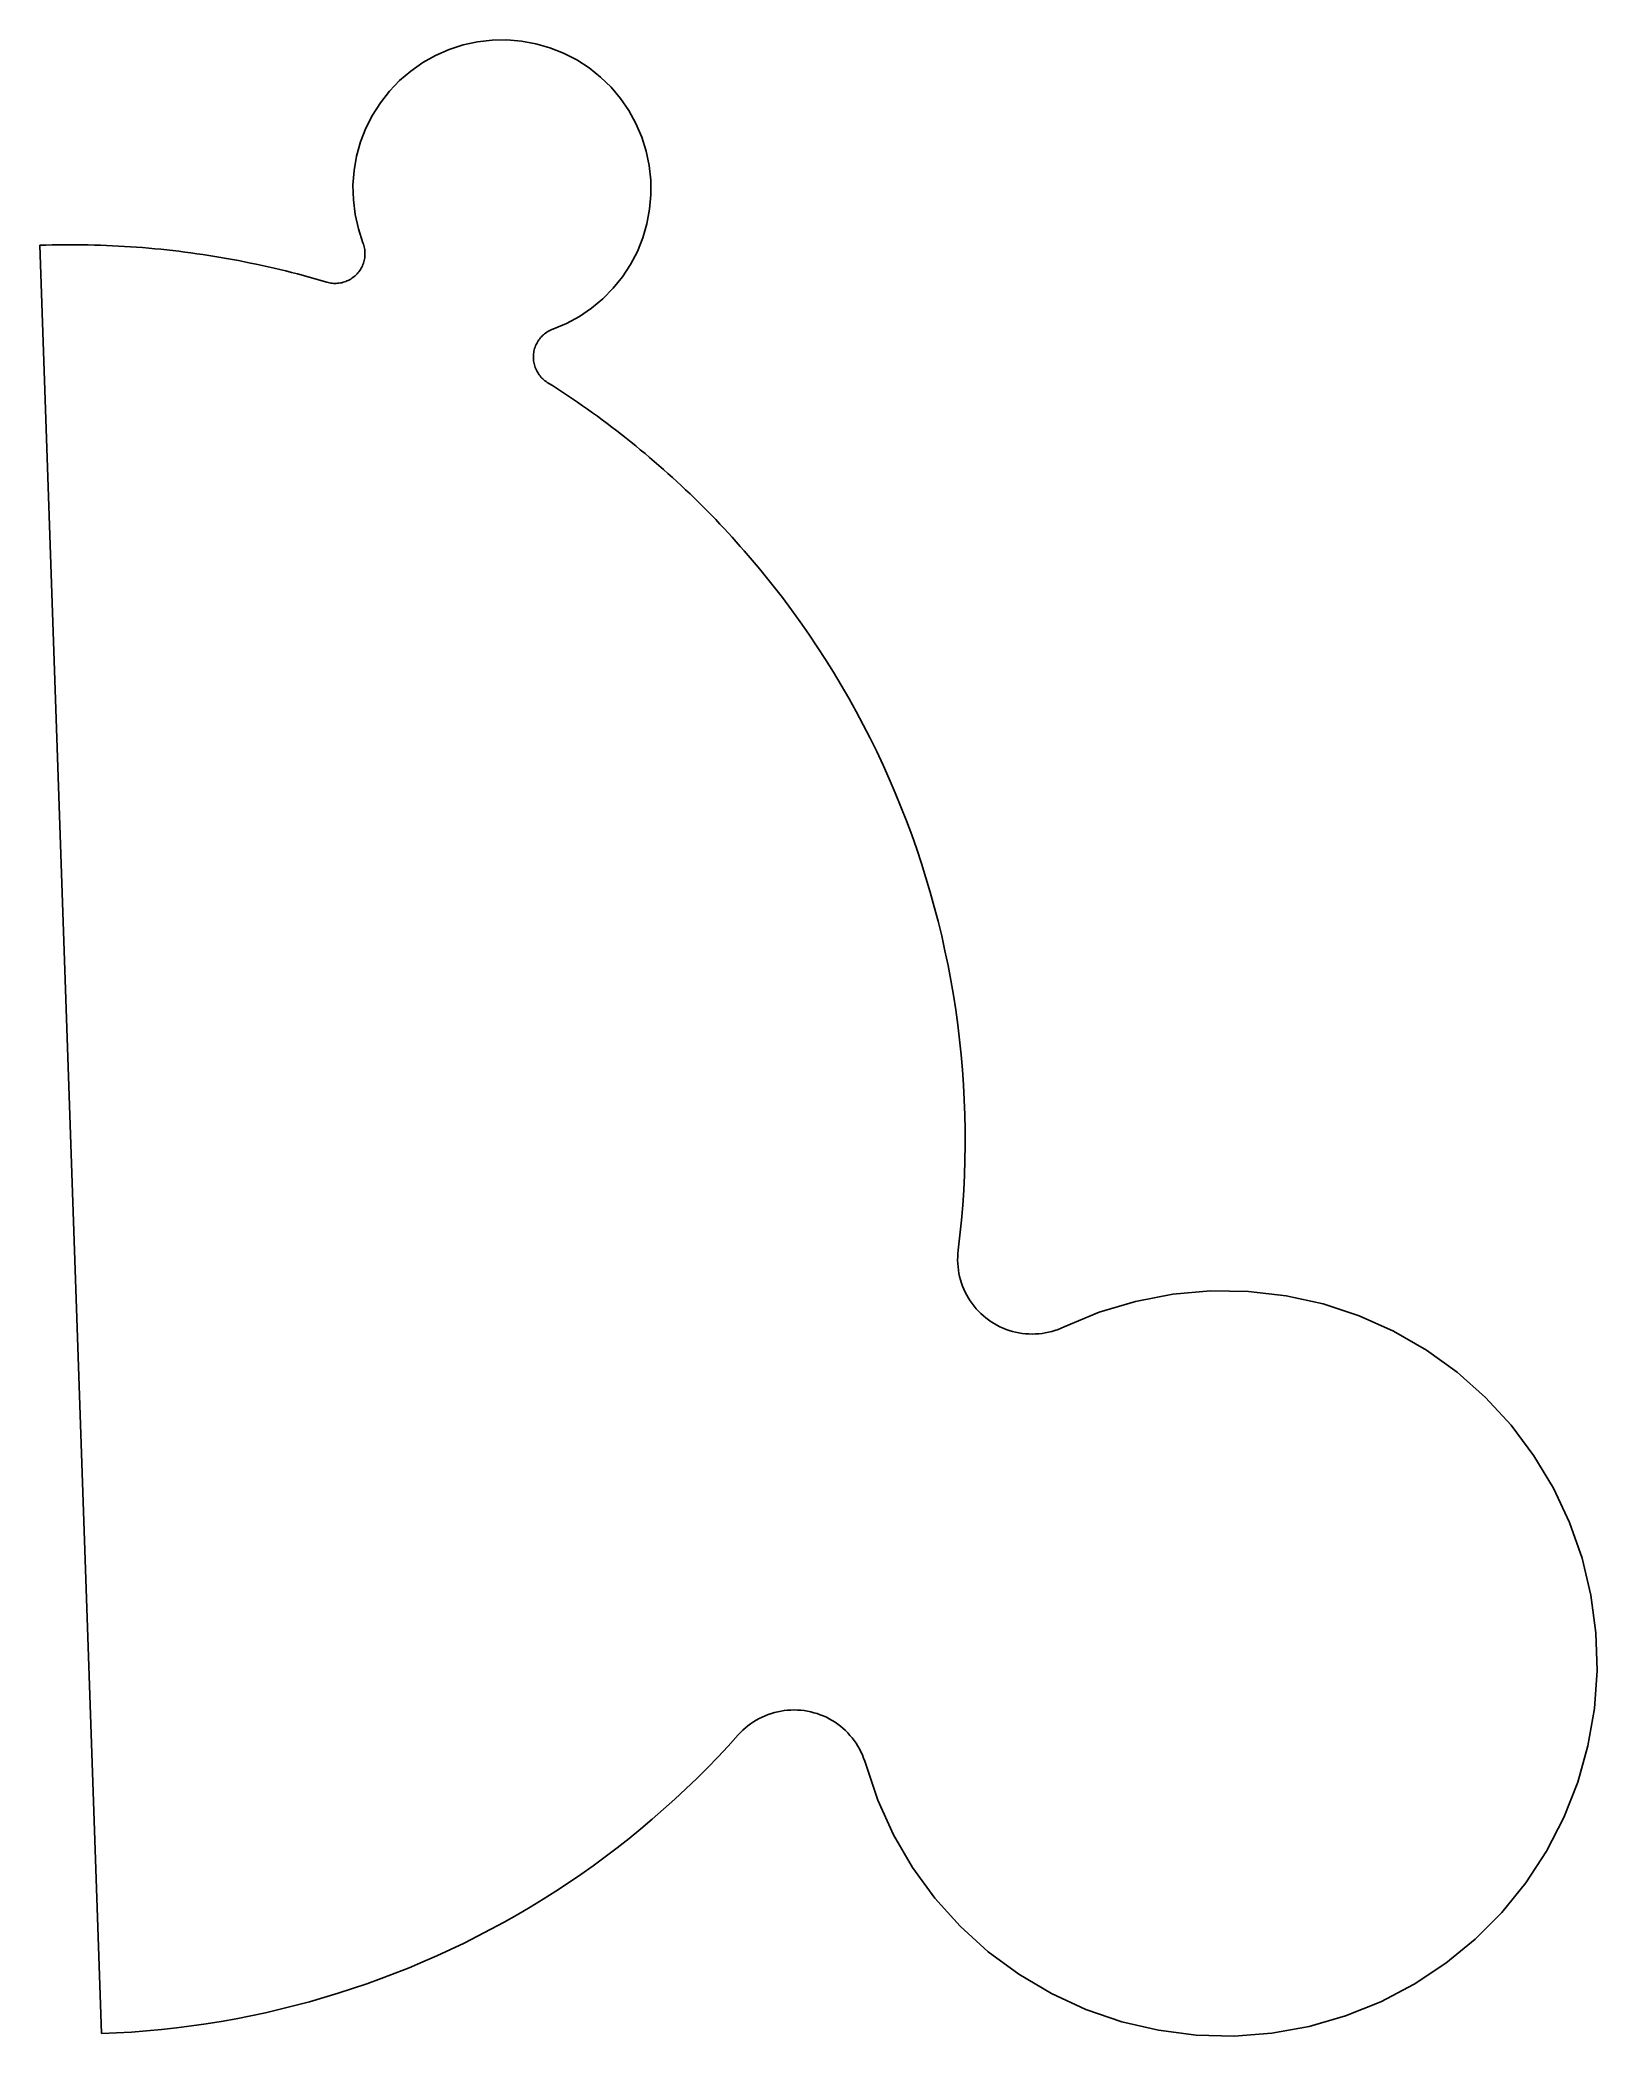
# Model space of a CAD drawing. Header units: metres. Extents: x -82.3 to -61.4, y -78.8 to -52.
import ezdxf

# ---------------------------------------------------------------- set-up
doc = ezdxf.new("R2010")
doc.units = ezdxf.units.M

msp = doc.modelspace()

# ---------------------------------------------------------------- linework, layer by layer
at = {"layer": 'Polygon'}
for p, q in [((-76.766, -52.129), (-76.947, -52.208)), ((-76.579, -52.068), (-76.766, -52.129)), ((-76.386, -52.026), (-76.579, -52.068)), ((-76.19, -52.003), (-76.386, -52.026)), ((-75.993, -52), (-76.19, -52.003)), ((-75.797, -52.016), (-75.993, -52)), ((-75.603, -52.051), (-75.797, -52.016)), ((-75.413, -52.105), (-75.603, -52.051)), ((-75.23, -52.178), (-75.413, -52.105)), ((-75.055, -52.268), (-75.23, -52.178)), ((-77.281, -52.417), (-77.43, -52.545)), ((-77.119, -52.304), (-77.281, -52.417)), ((-76.947, -52.208), (-77.119, -52.304)), ((-74.889, -52.375), (-75.055, -52.268)), ((-74.735, -52.498), (-74.889, -52.375)), ((-77.567, -52.688), (-77.689, -52.843)), ((-77.43, -52.545), (-77.567, -52.688)), ((-74.594, -52.635), (-74.735, -52.498)), ((-74.467, -52.786), (-74.594, -52.635)), ((-77.794, -53.009), (-77.883, -53.185)), ((-77.689, -52.843), (-77.794, -53.009)), ((-74.355, -52.948), (-74.467, -52.786)), ((-74.26, -53.121), (-74.355, -52.948)), ((-77.883, -53.185), (-77.955, -53.368)), ((-74.182, -53.302), (-74.26, -53.121)), ((-77.955, -53.368), (-78.008, -53.558)), ((-74.123, -53.49), (-74.182, -53.302)), ((-74.082, -53.683), (-74.123, -53.49)), ((-78.042, -53.753), (-78.056, -53.949)), ((-78.008, -53.558), (-78.042, -53.753)), ((-74.06, -53.879), (-74.082, -53.683)), ((-78.056, -53.949), (-78.051, -54.146)), ((-74.076, -54.272), (-74.058, -54.076)), ((-74.058, -54.076), (-74.06, -53.879)), ((-78.051, -54.146), (-78.027, -54.342)), ((-78.027, -54.342), (-77.984, -54.534)), ((-74.112, -54.466), (-74.076, -54.272)), ((-77.984, -54.534), (-77.922, -54.721)), ((-74.168, -54.655), (-74.112, -54.466)), ((-82.175, -54.752), (-82.256, -54.754)), ((-82.256, -54.754), (-81.431, -78.74)), ((-82.094, -54.75), (-82.175, -54.752)), ((-82.013, -54.748), (-82.094, -54.75)), ((-81.932, -54.747), (-82.013, -54.748)), ((-81.85, -54.747), (-81.932, -54.747)), ((-81.769, -54.747), (-81.85, -54.747)), ((-81.688, -54.748), (-81.769, -54.747)), ((-81.607, -54.749), (-81.688, -54.748)), ((-81.526, -54.751), (-81.607, -54.749)), ((-81.445, -54.754), (-81.526, -54.751)), ((-81.364, -54.757), (-81.445, -54.754)), ((-81.283, -54.76), (-81.364, -54.757)), ((-81.202, -54.764), (-81.283, -54.76)), ((-81.12, -54.769), (-81.202, -54.764)), ((-81.039, -54.774), (-81.12, -54.769)), ((-80.959, -54.78), (-81.039, -54.774)), ((-80.878, -54.786), (-80.959, -54.78)), ((-80.797, -54.793), (-80.878, -54.786)), ((-80.716, -54.8), (-80.797, -54.793)), ((-80.635, -54.808), (-80.716, -54.8)), ((-80.554, -54.816), (-80.635, -54.808)), ((-80.474, -54.825), (-80.554, -54.816)), ((-80.393, -54.835), (-80.474, -54.825)), ((-80.313, -54.845), (-80.393, -54.835)), ((-80.232, -54.856), (-80.313, -54.845)), ((-80.152, -54.867), (-80.232, -54.856)), ((-80.071, -54.879), (-80.152, -54.867)), ((-79.991, -54.891), (-80.071, -54.879)), ((-77.922, -54.721), (-77.915, -54.739)), ((-77.915, -54.739), (-77.91, -54.756)), ((-77.91, -54.756), (-77.905, -54.774)), ((-77.905, -54.774), (-77.902, -54.793)), ((-77.902, -54.793), (-77.899, -54.811)), ((-77.899, -54.811), (-77.896, -54.829)), ((-77.896, -54.829), (-77.895, -54.848)), ((-77.895, -54.848), (-77.895, -54.867)), ((-77.895, -54.867), (-77.895, -54.885)), ((-74.333, -55.013), (-74.241, -54.838)), ((-74.241, -54.838), (-74.168, -54.655)), ((-79.911, -54.904), (-79.991, -54.891)), ((-79.831, -54.917), (-79.911, -54.904)), ((-79.751, -54.931), (-79.831, -54.917)), ((-79.671, -54.945), (-79.751, -54.931)), ((-79.591, -54.96), (-79.671, -54.945)), ((-79.512, -54.976), (-79.591, -54.96)), ((-79.432, -54.992), (-79.512, -54.976)), ((-79.353, -55.008), (-79.432, -54.992)), ((-79.273, -55.025), (-79.353, -55.008)), ((-79.194, -55.043), (-79.273, -55.025)), ((-79.115, -55.061), (-79.194, -55.043)), ((-79.036, -55.08), (-79.115, -55.061)), ((-78.957, -55.099), (-79.036, -55.08)), ((-78.879, -55.119), (-78.957, -55.099)), ((-78.8, -55.139), (-78.879, -55.119)), ((-78.722, -55.16), (-78.8, -55.139)), ((-78.014, -55.15), (-78.027, -55.163)), ((-78.001, -55.137), (-78.014, -55.15)), ((-77.989, -55.123), (-78.001, -55.137)), ((-77.977, -55.109), (-77.989, -55.123)), ((-77.966, -55.094), (-77.977, -55.109)), ((-77.956, -55.078), (-77.966, -55.094)), ((-77.946, -55.062), (-77.956, -55.078)), ((-77.938, -55.046), (-77.946, -55.062)), ((-77.93, -55.029), (-77.938, -55.046)), ((-77.922, -55.012), (-77.93, -55.029)), ((-77.916, -54.994), (-77.922, -55.012)), ((-77.911, -54.977), (-77.916, -54.994)), ((-77.906, -54.959), (-77.911, -54.977)), ((-77.902, -54.94), (-77.906, -54.959)), ((-77.899, -54.922), (-77.902, -54.94)), ((-77.897, -54.904), (-77.899, -54.922)), ((-77.895, -54.885), (-77.897, -54.904)), ((-74.441, -55.177), (-74.333, -55.013)), ((-78.643, -55.182), (-78.722, -55.16)), ((-78.565, -55.204), (-78.643, -55.182)), ((-78.487, -55.226), (-78.565, -55.204)), ((-78.409, -55.249), (-78.487, -55.226)), ((-78.391, -55.254), (-78.409, -55.249)), ((-78.373, -55.258), (-78.391, -55.254)), ((-78.355, -55.261), (-78.373, -55.258)), ((-78.336, -55.263), (-78.355, -55.261)), ((-78.318, -55.265), (-78.336, -55.263)), ((-78.299, -55.266), (-78.318, -55.265)), ((-78.281, -55.265), (-78.299, -55.266)), ((-78.262, -55.264), (-78.281, -55.265)), ((-78.244, -55.262), (-78.262, -55.264)), ((-78.225, -55.26), (-78.244, -55.262)), ((-78.207, -55.256), (-78.225, -55.26)), ((-78.189, -55.251), (-78.207, -55.256)), ((-78.171, -55.246), (-78.189, -55.251)), ((-78.154, -55.24), (-78.171, -55.246)), ((-78.137, -55.233), (-78.154, -55.24)), ((-78.12, -55.225), (-78.137, -55.233)), ((-78.103, -55.217), (-78.12, -55.225)), ((-78.087, -55.207), (-78.103, -55.217)), ((-78.071, -55.197), (-78.087, -55.207)), ((-78.056, -55.187), (-78.071, -55.197)), ((-78.042, -55.175), (-78.056, -55.187)), ((-78.027, -55.163), (-78.042, -55.175)), ((-74.703, -55.471), (-74.565, -55.331)), ((-74.565, -55.331), (-74.441, -55.177)), ((-75.018, -55.708), (-74.855, -55.597)), ((-74.855, -55.597), (-74.703, -55.471)), ((-75.514, -55.966), (-75.5, -55.954)), ((-75.5, -55.954), (-75.486, -55.942)), ((-75.486, -55.942), (-75.471, -55.931)), ((-75.471, -55.931), (-75.456, -55.92)), ((-75.456, -55.92), (-75.44, -55.91)), ((-75.44, -55.91), (-75.424, -55.901)), ((-75.424, -55.901), (-75.407, -55.893)), ((-75.407, -55.893), (-75.39, -55.885)), ((-75.39, -55.885), (-75.373, -55.878)), ((-75.373, -55.878), (-75.191, -55.802)), ((-75.191, -55.802), (-75.018, -55.708)), ((-75.635, -56.23), (-75.634, -56.212)), ((-75.634, -56.212), (-75.631, -56.193)), ((-75.631, -56.193), (-75.628, -56.175)), ((-75.628, -56.175), (-75.624, -56.157)), ((-75.624, -56.157), (-75.619, -56.139)), ((-75.619, -56.139), (-75.613, -56.121)), ((-75.613, -56.121), (-75.607, -56.104)), ((-75.607, -56.104), (-75.599, -56.087)), ((-75.599, -56.087), (-75.591, -56.07)), ((-75.591, -56.07), (-75.582, -56.054)), ((-75.582, -56.054), (-75.572, -56.038)), ((-75.572, -56.038), (-75.562, -56.023)), ((-75.562, -56.023), (-75.551, -56.008)), ((-75.551, -56.008), (-75.539, -55.993)), ((-75.539, -55.993), (-75.527, -55.98)), ((-75.527, -55.98), (-75.514, -55.966)), ((-75.636, -56.249), (-75.635, -56.23)), ((-75.636, -56.267), (-75.636, -56.249)), ((-75.635, -56.286), (-75.636, -56.267)), ((-75.633, -56.304), (-75.635, -56.286)), ((-75.63, -56.323), (-75.633, -56.304)), ((-75.626, -56.341), (-75.63, -56.323)), ((-75.622, -56.359), (-75.626, -56.341)), ((-75.617, -56.377), (-75.622, -56.359)), ((-75.611, -56.394), (-75.617, -56.377)), ((-75.604, -56.412), (-75.611, -56.394)), ((-75.596, -56.429), (-75.604, -56.412)), ((-75.587, -56.445), (-75.596, -56.429)), ((-75.578, -56.461), (-75.587, -56.445)), ((-75.568, -56.477), (-75.578, -56.461)), ((-75.557, -56.492), (-75.568, -56.477)), ((-75.546, -56.507), (-75.557, -56.492)), ((-75.534, -56.521), (-75.546, -56.507)), ((-75.521, -56.535), (-75.534, -56.521)), ((-75.508, -56.547), (-75.521, -56.535)), ((-75.494, -56.56), (-75.508, -56.547)), ((-75.48, -56.571), (-75.494, -56.56)), ((-75.465, -56.582), (-75.48, -56.571)), ((-75.449, -56.593), (-75.465, -56.582)), ((-75.381, -56.636), (-75.449, -56.593)), ((-75.312, -56.68), (-75.381, -56.636)), ((-75.244, -56.725), (-75.312, -56.68)), ((-75.177, -56.769), (-75.244, -56.725)), ((-75.109, -56.815), (-75.177, -56.769)), ((-75.042, -56.86), (-75.109, -56.815)), ((-74.976, -56.907), (-75.042, -56.86)), ((-74.909, -56.953), (-74.976, -56.907)), ((-74.843, -57.001), (-74.909, -56.953)), ((-74.777, -57.048), (-74.843, -57.001)), ((-74.712, -57.096), (-74.777, -57.048)), ((-74.647, -57.145), (-74.712, -57.096)), ((-74.582, -57.193), (-74.647, -57.145)), ((-74.518, -57.243), (-74.582, -57.193)), ((-74.454, -57.293), (-74.518, -57.243)), ((-74.39, -57.343), (-74.454, -57.293)), ((-74.326, -57.393), (-74.39, -57.343)), ((-74.263, -57.444), (-74.326, -57.393)), ((-74.201, -57.496), (-74.263, -57.444)), ((-74.138, -57.548), (-74.201, -57.496)), ((-74.076, -57.6), (-74.138, -57.548)), ((-74.014, -57.653), (-74.076, -57.6)), ((-73.953, -57.706), (-74.014, -57.653)), ((-73.892, -57.76), (-73.953, -57.706)), ((-73.832, -57.814), (-73.892, -57.76)), ((-73.771, -57.868), (-73.832, -57.814)), ((-73.711, -57.923), (-73.771, -57.868)), ((-73.652, -57.978), (-73.711, -57.923)), ((-73.593, -58.034), (-73.652, -57.978)), ((-73.534, -58.09), (-73.593, -58.034)), ((-73.476, -58.146), (-73.534, -58.09)), ((-73.418, -58.203), (-73.476, -58.146)), ((-73.36, -58.26), (-73.418, -58.203)), ((-73.303, -58.318), (-73.36, -58.26)), ((-73.246, -58.376), (-73.303, -58.318)), ((-73.19, -58.434), (-73.246, -58.376)), ((-73.134, -58.493), (-73.19, -58.434)), ((-73.078, -58.552), (-73.134, -58.493)), ((-73.023, -58.611), (-73.078, -58.552)), ((-72.968, -58.671), (-73.023, -58.611)), ((-72.914, -58.731), (-72.968, -58.671)), ((-72.86, -58.792), (-72.914, -58.731)), ((-72.806, -58.853), (-72.86, -58.792)), ((-72.753, -58.914), (-72.806, -58.853)), ((-72.7, -58.976), (-72.753, -58.914)), ((-72.648, -59.038), (-72.7, -58.976)), ((-72.596, -59.1), (-72.648, -59.038)), ((-72.544, -59.163), (-72.596, -59.1)), ((-72.418, -59.32), (-72.544, -59.163)), ((-72.294, -59.48), (-72.418, -59.32)), ((-72.173, -59.642), (-72.294, -59.48)), ((-72.055, -59.806), (-72.173, -59.642)), ((-71.939, -59.972), (-72.055, -59.806)), ((-71.827, -60.139), (-71.939, -59.972)), ((-71.717, -60.309), (-71.827, -60.139)), ((-71.61, -60.481), (-71.717, -60.309)), ((-71.506, -60.654), (-71.61, -60.481)), ((-71.405, -60.829), (-71.506, -60.654)), ((-71.306, -61.005), (-71.405, -60.829)), ((-71.211, -61.184), (-71.306, -61.005)), ((-71.119, -61.363), (-71.211, -61.184)), ((-71.03, -61.545), (-71.119, -61.363)), ((-70.944, -61.728), (-71.03, -61.545)), ((-70.861, -61.912), (-70.944, -61.728)), ((-70.781, -62.097), (-70.861, -61.912)), ((-70.704, -62.284), (-70.781, -62.097)), ((-70.631, -62.473), (-70.704, -62.284)), ((-70.56, -62.662), (-70.631, -62.473)), ((-70.493, -62.853), (-70.56, -62.662)), ((-70.429, -63.044), (-70.493, -62.853)), ((-70.369, -63.237), (-70.429, -63.044)), ((-70.311, -63.431), (-70.369, -63.237)), ((-70.257, -63.625), (-70.311, -63.431)), ((-70.206, -63.821), (-70.257, -63.625)), ((-70.158, -64.017), (-70.206, -63.821)), ((-70.114, -64.215), (-70.158, -64.017)), ((-70.073, -64.412), (-70.114, -64.215)), ((-70.035, -64.611), (-70.073, -64.412)), ((-70.001, -64.81), (-70.035, -64.611)), ((-69.97, -65.01), (-70.001, -64.81)), ((-69.943, -65.21), (-69.97, -65.01)), ((-69.918, -65.411), (-69.943, -65.21)), ((-69.898, -65.612), (-69.918, -65.411)), ((-69.88, -65.813), (-69.898, -65.612)), ((-69.866, -66.014), (-69.88, -65.813)), ((-69.855, -66.216), (-69.866, -66.014)), ((-69.848, -66.418), (-69.855, -66.216)), ((-69.844, -66.62), (-69.848, -66.418)), ((-69.844, -66.822), (-69.844, -66.62)), ((-69.847, -67.024), (-69.844, -66.822)), ((-69.853, -67.226), (-69.847, -67.024)), ((-69.876, -67.63), (-69.863, -67.428)), ((-69.863, -67.428), (-69.853, -67.226)), ((-69.893, -67.831), (-69.876, -67.63)), ((-69.913, -68.032), (-69.893, -67.831)), ((-69.941, -68.277), (-69.936, -68.233)), ((-69.936, -68.233), (-69.913, -68.032)), ((-69.944, -68.366), (-69.943, -68.322)), ((-69.942, -68.411), (-69.944, -68.366)), ((-69.943, -68.322), (-69.941, -68.277)), ((-69.939, -68.455), (-69.942, -68.411)), ((-69.934, -68.5), (-69.939, -68.455)), ((-69.926, -68.544), (-69.934, -68.5)), ((-69.917, -68.587), (-69.926, -68.544)), ((-69.906, -68.63), (-69.917, -68.587)), ((-69.893, -68.673), (-69.906, -68.63)), ((-69.878, -68.715), (-69.893, -68.673)), ((-69.861, -68.756), (-69.878, -68.715)), ((-69.842, -68.797), (-69.861, -68.756)), ((-69.821, -68.836), (-69.842, -68.797)), ((-66.552, -68.778), (-67.058, -68.822)), ((-66.043, -68.784), (-66.552, -68.778)), ((-65.538, -68.843), (-66.043, -68.784)), ((-69.799, -68.875), (-69.821, -68.836)), ((-69.775, -68.912), (-69.799, -68.875)), ((-69.75, -68.949), (-69.775, -68.912)), ((-69.723, -68.984), (-69.75, -68.949)), ((-69.694, -69.018), (-69.723, -68.984)), ((-69.664, -69.051), (-69.694, -69.018)), ((-69.632, -69.082), (-69.664, -69.051)), ((-68.044, -69.065), (-68.514, -69.26)), ((-67.557, -68.918), (-68.044, -69.065)), ((-67.058, -68.822), (-67.557, -68.918)), ((-65.042, -68.952), (-65.538, -68.843)), ((-64.559, -69.111), (-65.042, -68.952)), ((-69.599, -69.112), (-69.632, -69.082)), ((-69.565, -69.141), (-69.599, -69.112)), ((-69.529, -69.168), (-69.565, -69.141)), ((-69.492, -69.193), (-69.529, -69.168)), ((-69.455, -69.217), (-69.492, -69.193)), ((-69.416, -69.239), (-69.455, -69.217)), ((-69.376, -69.259), (-69.416, -69.239)), ((-69.335, -69.277), (-69.376, -69.259)), ((-69.294, -69.294), (-69.335, -69.277)), ((-69.252, -69.308), (-69.294, -69.294)), ((-69.209, -69.321), (-69.252, -69.308)), ((-69.166, -69.332), (-69.209, -69.321)), ((-69.122, -69.341), (-69.166, -69.332)), ((-68.724, -69.332), (-68.768, -69.341)), ((-68.681, -69.322), (-68.724, -69.332)), ((-68.638, -69.309), (-68.681, -69.322)), ((-68.596, -69.294), (-68.638, -69.309)), ((-68.554, -69.278), (-68.596, -69.294)), ((-68.514, -69.26), (-68.554, -69.278)), ((-64.095, -69.319), (-64.559, -69.111)), ((-63.654, -69.572), (-64.095, -69.319)), ((-69.078, -69.348), (-69.122, -69.341)), ((-69.034, -69.353), (-69.078, -69.348)), ((-68.99, -69.356), (-69.034, -69.353)), ((-68.945, -69.357), (-68.99, -69.356)), ((-68.901, -69.356), (-68.945, -69.357)), ((-68.856, -69.353), (-68.901, -69.356)), ((-68.812, -69.348), (-68.856, -69.353)), ((-68.768, -69.341), (-68.812, -69.348)), ((-63.241, -69.869), (-63.654, -69.572)), ((-62.861, -70.206), (-63.241, -69.869)), ((-62.517, -70.58), (-62.861, -70.206)), ((-62.212, -70.988), (-62.517, -70.58)), ((-61.951, -71.424), (-62.212, -70.988)), ((-61.735, -71.884), (-61.951, -71.424)), ((-61.567, -72.364), (-61.735, -71.884)), ((-61.449, -72.858), (-61.567, -72.364)), ((-61.381, -73.362), (-61.449, -72.858)), ((-61.365, -73.87), (-61.381, -73.362)), ((-61.401, -74.377), (-61.365, -73.87)), ((-72.4, -74.432), (-72.357, -74.422)), ((-72.357, -74.422), (-72.313, -74.413)), ((-72.313, -74.413), (-72.269, -74.406)), ((-72.269, -74.406), (-72.225, -74.402)), ((-72.225, -74.402), (-72.18, -74.399)), ((-72.18, -74.399), (-72.136, -74.398)), ((-72.136, -74.398), (-72.091, -74.399)), ((-72.091, -74.399), (-72.047, -74.402)), ((-72.047, -74.402), (-72.003, -74.407)), ((-72.003, -74.407), (-71.959, -74.415)), ((-71.959, -74.415), (-71.915, -74.424)), ((-71.915, -74.424), (-71.872, -74.435)), ((-61.488, -74.878), (-61.401, -74.377)), ((-72.856, -74.7), (-72.824, -74.669)), ((-72.824, -74.669), (-72.791, -74.639)), ((-72.791, -74.639), (-72.757, -74.611)), ((-72.757, -74.611), (-72.721, -74.584)), ((-72.721, -74.584), (-72.684, -74.559)), ((-72.684, -74.559), (-72.646, -74.535)), ((-72.646, -74.535), (-72.607, -74.514)), ((-72.607, -74.514), (-72.567, -74.494)), ((-72.567, -74.494), (-72.527, -74.476)), ((-72.527, -74.476), (-72.485, -74.459)), ((-72.485, -74.459), (-72.443, -74.445)), ((-72.443, -74.445), (-72.4, -74.432)), ((-71.872, -74.435), (-71.829, -74.447)), ((-71.829, -74.447), (-71.787, -74.462)), ((-71.787, -74.462), (-71.746, -74.479)), ((-71.746, -74.479), (-71.705, -74.497)), ((-71.705, -74.497), (-71.666, -74.518)), ((-71.666, -74.518), (-71.627, -74.54)), ((-71.627, -74.54), (-71.589, -74.563)), ((-71.589, -74.563), (-71.552, -74.589)), ((-71.552, -74.589), (-71.517, -74.616)), ((-71.517, -74.616), (-71.483, -74.644)), ((-71.483, -74.644), (-71.45, -74.674)), ((-71.45, -74.674), (-71.418, -74.706)), ((-73.161, -75.03), (-73.022, -74.882)), ((-73.022, -74.882), (-72.887, -74.732)), ((-72.887, -74.732), (-72.856, -74.7)), ((-71.418, -74.706), (-71.388, -74.739)), ((-71.388, -74.739), (-71.36, -74.773)), ((-71.36, -74.773), (-71.332, -74.808)), ((-71.332, -74.808), (-71.307, -74.845)), ((-71.307, -74.845), (-71.283, -74.883)), ((-71.283, -74.883), (-71.261, -74.921)), ((-71.261, -74.921), (-71.241, -74.961)), ((-71.241, -74.961), (-71.222, -75.001)), ((-61.625, -75.368), (-61.488, -74.878)), ((-73.444, -75.317), (-73.301, -75.175)), ((-73.301, -75.175), (-73.161, -75.03)), ((-71.222, -75.001), (-71.205, -75.043)), ((-71.205, -75.043), (-71.19, -75.085)), ((-71.19, -75.085), (-71.177, -75.127)), ((-71.177, -75.127), (-71.015, -75.609)), ((-73.738, -75.595), (-73.59, -75.457)), ((-73.59, -75.457), (-73.444, -75.317)), ((-61.811, -75.841), (-61.625, -75.368)), ((-74.04, -75.863), (-73.888, -75.73)), ((-73.888, -75.73), (-73.738, -75.595)), ((-71.015, -75.609), (-70.805, -76.072)), ((-74.352, -76.121), (-74.195, -75.993)), ((-74.195, -75.993), (-74.04, -75.863)), ((-62.045, -76.292), (-61.811, -75.841)), ((-74.672, -76.368), (-74.511, -76.246)), ((-74.511, -76.246), (-74.352, -76.121)), ((-70.805, -76.072), (-70.548, -76.511)), ((-62.323, -76.718), (-62.045, -76.292)), ((-75, -76.604), (-74.835, -76.487)), ((-74.835, -76.487), (-74.672, -76.368)), ((-70.548, -76.511), (-70.249, -76.922)), ((-75.506, -76.937), (-75.335, -76.829)), ((-75.335, -76.829), (-75.166, -76.718)), ((-75.166, -76.718), (-75, -76.604)), ((-62.643, -77.113), (-62.323, -76.718)), ((-75.853, -77.144), (-75.679, -77.042)), ((-75.679, -77.042), (-75.506, -76.937)), ((-70.249, -76.922), (-69.909, -77.3)), ((-76.385, -77.434), (-76.206, -77.34)), ((-76.206, -77.34), (-76.029, -77.244)), ((-76.029, -77.244), (-75.853, -77.144)), ((-69.909, -77.3), (-69.533, -77.642)), ((-63.001, -77.474), (-62.643, -77.113)), ((-76.932, -77.696), (-76.748, -77.611)), ((-76.748, -77.611), (-76.566, -77.524)), ((-76.566, -77.524), (-76.385, -77.434)), ((-63.394, -77.796), (-63.001, -77.474)), ((-77.491, -77.93), (-77.304, -77.855)), ((-77.304, -77.855), (-77.117, -77.777)), ((-77.117, -77.777), (-76.932, -77.696)), ((-69.533, -77.642), (-69.124, -77.944)), ((-63.818, -78.077), (-63.394, -77.796)), ((-78.254, -78.197), (-78.061, -78.135)), ((-78.061, -78.135), (-77.87, -78.07)), ((-77.87, -78.07), (-77.68, -78.001)), ((-77.68, -78.001), (-77.491, -77.93)), ((-69.124, -77.944), (-68.686, -78.202)), ((-64.268, -78.313), (-63.818, -78.077)), ((-79.229, -78.459), (-79.033, -78.413)), ((-79.033, -78.413), (-78.837, -78.364)), ((-78.837, -78.364), (-78.641, -78.312)), ((-78.641, -78.312), (-78.447, -78.256)), ((-78.447, -78.256), (-78.254, -78.197)), ((-68.686, -78.202), (-68.224, -78.415)), ((-68.224, -78.415), (-67.743, -78.58)), ((-64.74, -78.503), (-64.268, -78.313)), ((-81.028, -78.719), (-80.826, -78.704)), ((-80.826, -78.704), (-80.625, -78.685)), ((-80.625, -78.685), (-80.424, -78.663)), ((-80.424, -78.663), (-80.224, -78.637)), ((-80.224, -78.637), (-80.024, -78.608)), ((-80.024, -78.608), (-79.824, -78.576)), ((-79.824, -78.576), (-79.625, -78.54)), ((-79.625, -78.54), (-79.427, -78.501)), ((-79.427, -78.501), (-79.229, -78.459)), ((-67.743, -78.58), (-67.248, -78.695)), ((-67.248, -78.695), (-66.744, -78.76)), ((-65.729, -78.733), (-65.228, -78.643)), ((-65.228, -78.643), (-64.74, -78.503)), ((-81.431, -78.74), (-81.229, -78.731)), ((-81.229, -78.731), (-81.028, -78.719)), ((-66.744, -78.76), (-66.236, -78.772)), ((-66.236, -78.772), (-65.729, -78.733))]:
    msp.add_line(p, q, dxfattribs=at)

doc.saveas('drawing.dxf')
